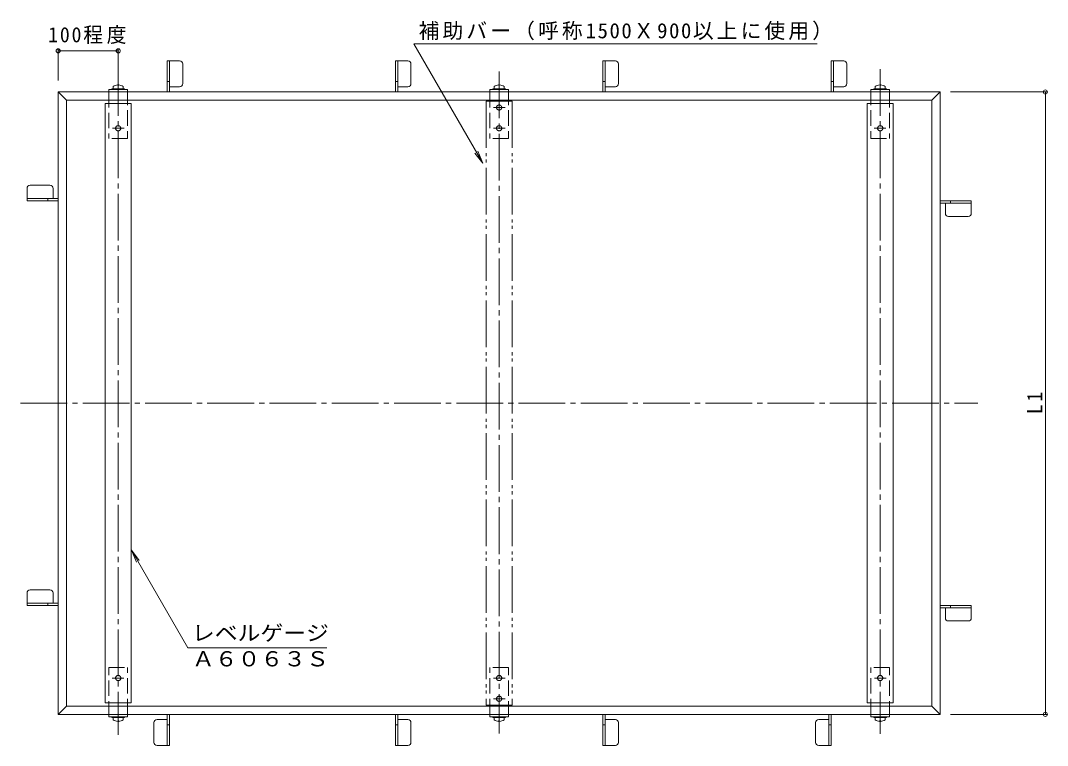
# Model space of a CAD drawing. Units: millimetres on the paper, enlarged 2 times, with parts at other scales. Extents: x -378 to 376, y -271 to 254.
# Drawn here: x -353.9 to 42, y -38.2 to 241.4 of the extents above; entities that cross this region are included whole.
import ezdxf
from ezdxf.enums import TextEntityAlignment as Align

# ---------------------------------------------------------------- set-up
doc = ezdxf.new("R2010")
doc.units = ezdxf.units.MM
doc.header["$LTSCALE"] = 2
doc.header["$PDMODE"] = 32
doc.header["$PDSIZE"] = 1.6
for name, pattern in [('CHAIN2', [12, 9, -1, 1, -1]), ('DASHED3', [4, 3, -1]), ('DOUBLE_CHAIN1', [8.8, 5, -1, 0.6, -0.6, 0.6, -1]), ('DOUBLE_CHAIN2', [12.8, 9, -1, 0.6, -0.6, 0.6, -1])]:
    doc.linetypes.add(name, pattern=pattern)
for name, color, linetype, lineweight in [('5-1', 2, 'Continuous', 9), ('5-4', 7, 'Continuous', 9), ('5-5', 4, 'Continuous', 9)]:
    doc.layers.add(name, color=color, linetype=linetype, lineweight=lineweight)
doc.styles.add('ＭＳ ゴシック', font='')
doc.styles.get('ＭＳ ゴシック').set_extended_font_data('MS Gothic')

msp = doc.modelspace()

# ---------------------------------------------------------------- linework, layer by layer
at = {"layer": '5-1'}
for p, q in [((-297.384, 213.843), (-297.384, 225.843)), ((-297.384, 225.843), (-292.584, 225.843)), ((-296.464, 225.843), (-296.464, 213.843)), ((-209.384, 225.843), (-204.584, 225.843)), ((-209.384, 213.843), (-209.384, 225.843)), ((-208.464, 225.843), (-208.464, 213.843)), ((-129.384, 225.843), (-124.584, 225.843)), ((-129.384, 213.843), (-129.384, 225.843)), ((-128.464, 225.843), (-128.464, 213.843)), ((-41.384, 225.843), (-36.584, 225.843)), ((-41.384, 213.843), (-41.384, 225.843)), ((-40.464, 225.843), (-40.464, 213.843)), ((-291.384, 224.643), (-291.384, 217.043)), ((-203.384, 224.643), (-203.384, 217.043)), ((-123.384, 224.643), (-123.384, 217.043)), ((-35.384, 224.643), (-35.384, 217.043)), ((-297.384, 217.843), (-296.464, 217.843)), ((-209.384, 217.843), (-208.464, 217.843)), ((-129.384, 217.843), (-128.464, 217.843)), ((-41.384, 217.843), (-40.464, 217.843)), ((-339.384, 213.843), (0.616, 213.843)), ((-339.384, 213.843), (-336.184, 210.643)), ((-339.384, -26.157), (-339.384, 213.843)), ((-312.667, 214.763), (-319.867, 214.763)), ((-319.867, 214.763), (-319.867, 213.843)), ((-313.867, 215.083), (-318.667, 215.083)), ((-318.667, 215.083), (-318.667, 214.763)), ((-318.167, 215.938), (-318.167, 215.083)), ((-316.57, 215.083), (-316.016, 214.763)), ((-316.465, 216.557), (-316.465, 216.396)), ((-316.465, 216.396), (-316.069, 216.396)), ((-316.366, 215.083), (-315.812, 214.763)), ((-316.069, 216.557), (-316.069, 216.396)), ((-314.367, 215.938), (-314.367, 215.083)), ((-313.867, 215.083), (-313.867, 214.763)), ((-292.584, 215.843), (-296.464, 215.843)), ((-204.584, 215.843), (-208.464, 215.843)), ((-165.803, 214.763), (-173.003, 214.763)), ((-173.003, 214.763), (-173.003, 213.843)), ((-167.003, 215.083), (-171.803, 215.083)), ((-171.803, 215.083), (-171.803, 214.763)), ((-171.303, 215.938), (-171.303, 215.083)), ((-169.706, 215.083), (-169.152, 214.763)), ((-169.601, 216.557), (-169.601, 216.396)), ((-169.601, 216.396), (-169.204, 216.396)), ((-169.502, 215.083), (-168.947, 214.763)), ((-169.204, 216.557), (-169.204, 216.396)), ((-167.503, 215.938), (-167.503, 215.083)), ((-167.003, 215.083), (-167.003, 214.763)), ((-124.584, 215.843), (-128.464, 215.843)), ((-36.584, 215.843), (-40.464, 215.843)), ((-26.1, 214.763), (-18.9, 214.763)), ((-24.9, 215.083), (-20.1, 215.083)), ((-24.9, 215.083), (-24.9, 214.763)), ((-24.4, 215.938), (-24.4, 215.083)), ((-22.401, 215.083), (-22.956, 214.763)), ((-22.197, 215.083), (-22.751, 214.763)), ((-22.699, 216.557), (-22.699, 216.396)), ((-22.302, 216.396), (-22.699, 216.396)), ((-22.302, 216.557), (-22.302, 216.396)), ((-20.6, 215.938), (-20.6, 215.083)), ((-20.1, 215.083), (-20.1, 214.763)), ((-18.9, 214.763), (-18.9, 213.843)), ((0.616, 213.843), (-2.584, 210.643)), ((0.616, 213.843), (0.616, -26.157)), ((-336.184, 210.643), (-2.584, 210.643)), ((-336.184, -22.957), (-336.184, 210.643)), ((-2.584, 210.643), (-2.584, -22.957)), ((-321.248, -21.757), (-321.248, 209.443)), ((-17.519, -21.757), (-17.519, 209.443)), ((-351.384, 171.843), (-351.384, 176.643)), ((-350.184, 177.843), (-342.584, 177.843)), ((-341.384, 176.643), (-341.384, 172.763)), ((-351.384, 172.763), (-339.384, 172.763)), ((-339.384, 171.843), (-351.384, 171.843)), ((-343.384, 171.843), (-343.384, 172.763)), ((12.616, 170.923), (0.616, 170.923)), ((2.616, 167.043), (2.616, 170.923)), ((4.616, 171.843), (4.616, 170.923)), ((11.416, 165.843), (3.816, 165.843)), ((-351.379, 20.653), (-351.379, 15.843)), ((-350.184, 21.843), (-342.584, 21.843)), ((-341.384, 20.643), (-341.384, 16.763)), ((-351.384, 16.763), (-339.384, 16.763)), ((-339.384, 15.843), (-351.379, 15.843)), ((-343.384, 15.843), (-343.384, 16.763)), ((0.616, 15.843), (12.616, 15.843)), ((4.616, 15.843), (4.616, 14.923)), ((12.616, 15.843), (12.616, 11.043)), ((12.616, 14.923), (0.616, 14.923)), ((2.616, 11.043), (2.616, 14.923)), ((11.416, 9.843), (3.816, 9.843)), ((-336.184, -22.957), (-339.384, -26.157)), ((-2.584, -22.957), (-336.184, -22.957)), ((-2.584, -22.957), (0.616, -26.157)), ((0.616, -26.157), (-339.384, -26.157)), ((-319.848, -27.077), (-312.648, -27.077)), ((-318.648, -27.397), (-318.648, -27.077)), ((-318.648, -27.397), (-313.848, -27.397)), ((-318.148, -28.252), (-318.148, -27.397)), ((-316.149, -27.397), (-316.703, -27.077)), ((-315.945, -27.397), (-316.499, -27.077)), ((-314.348, -28.252), (-314.348, -27.397)), ((-313.848, -27.397), (-313.848, -27.077)), ((-312.648, -27.077), (-312.648, -26.157)), ((-297.384, -38.157), (-297.384, -26.157)), ((-296.464, -26.157), (-296.464, -38.157)), ((-209.384, -26.157), (-209.384, -38.157)), ((-208.464, -38.157), (-208.464, -26.157)), ((-173.003, -27.077), (-173.003, -26.157)), ((-165.803, -27.077), (-173.003, -27.077)), ((-171.803, -27.397), (-171.803, -27.077)), ((-167.003, -27.397), (-171.803, -27.397)), ((-171.303, -28.252), (-171.303, -27.397)), ((-169.706, -27.397), (-169.152, -27.077)), ((-169.502, -27.397), (-168.947, -27.077)), ((-167.503, -28.252), (-167.503, -27.397)), ((-167.003, -27.397), (-167.003, -27.077)), ((-129.384, -26.157), (-129.384, -38.157)), ((-128.464, -38.157), (-128.464, -26.157)), ((-42.304, -38.157), (-42.304, -26.157)), ((-41.384, -26.157), (-41.384, -38.157)), ((-26.119, -27.077), (-26.119, -26.157)), ((-18.919, -27.077), (-26.119, -27.077)), ((-24.919, -27.397), (-24.919, -27.077)), ((-20.119, -27.397), (-24.919, -27.397)), ((-24.419, -28.252), (-24.419, -27.397)), ((-22.822, -27.397), (-22.268, -27.077)), ((-22.618, -27.397), (-22.064, -27.077)), ((-20.619, -28.252), (-20.619, -27.397)), ((-20.119, -27.397), (-20.119, -27.077)), ((-316.446, -28.871), (-316.446, -28.71)), ((-316.05, -28.71), (-316.446, -28.71)), ((-316.05, -28.871), (-316.05, -28.71)), ((-302.464, -36.957), (-302.464, -29.357)), ((-301.264, -28.157), (-297.384, -28.157)), ((-296.464, -30.157), (-297.384, -30.157)), ((-209.384, -30.157), (-208.464, -30.157)), ((-204.584, -28.157), (-208.464, -28.157)), ((-203.384, -36.957), (-203.384, -29.357)), ((-169.601, -28.71), (-169.204, -28.71)), ((-169.601, -28.871), (-169.601, -28.71)), ((-169.204, -28.871), (-169.204, -28.71)), ((-129.384, -30.157), (-128.464, -30.157)), ((-124.584, -28.157), (-128.464, -28.157)), ((-123.384, -36.957), (-123.384, -29.357)), ((-47.384, -36.957), (-47.384, -29.357)), ((-46.184, -28.157), (-42.304, -28.157)), ((-41.384, -30.157), (-42.304, -30.157)), ((-22.717, -28.71), (-22.321, -28.71)), ((-22.717, -28.871), (-22.717, -28.71)), ((-22.321, -28.871), (-22.321, -28.71)), ((-296.464, -38.157), (-301.264, -38.157)), ((-209.384, -38.157), (-204.584, -38.157)), ((-129.384, -38.157), (-124.584, -38.157)), ((-41.384, -38.157), (-46.184, -38.157))]:
    msp.add_line(p, q, dxfattribs=at)
at = {"layer": '5-1', "color": 6, "linetype": 'CHAIN2'}
for p, q in [((-316.248, 222.579), (-316.248, -34.118)), ((-22.519, 222.579), (-22.519, -33.718))]:
    msp.add_line(p, q, dxfattribs=at)
at = {"layer": '5-1', "linetype": 'CHAIN2'}
for p, q in [((-169.384, 221.67), (-169.384, -33.521)), ((-353.899, 93.843), (15.132, 93.843))]:
    msp.add_line(p, q, dxfattribs=at)
at = {"layer": '5-1', "linetype": 'DASHED3'}
for p, q in [((-319.867, 213.843), (-319.867, 195.843)), ((-312.667, 214.763), (-312.667, 195.843)), ((-173.003, 213.843), (-173.003, 195.843)), ((-165.803, 214.763), (-165.803, 195.843)), ((-26.1, 214.763), (-26.1, 195.843)), ((-18.9, 213.843), (-18.9, 195.843)), ((-312.667, 195.843), (-319.867, 195.843)), ((-165.803, 195.843), (-173.003, 195.843)), ((-26.1, 195.843), (-18.9, 195.843)), ((-319.848, -8.157), (-312.648, -8.157)), ((-319.848, -27.077), (-319.848, -8.157)), ((-312.648, -26.157), (-312.648, -8.157)), ((-173.003, -26.157), (-173.003, -8.157)), ((-165.803, -8.157), (-173.003, -8.157)), ((-165.803, -27.077), (-165.803, -8.157)), ((-26.119, -26.157), (-26.119, -8.157)), ((-18.919, -8.157), (-26.119, -8.157)), ((-18.919, -27.077), (-18.919, -8.157))]:
    msp.add_line(p, q, dxfattribs=at)
at = {"layer": '5-1', "linetype": 'DOUBLE_CHAIN2'}
for p, q in [((-174.384, 210.243), (-164.384, 210.243)), ((-174.384, 210.243), (-174.384, -22.557)), ((-164.384, 210.243), (-164.384, -22.557)), ((-164.384, -22.557), (-174.384, -22.557))]:
    msp.add_line(p, q, dxfattribs=at)
at = {"layer": '5-1', "color": 5, "linetype": 'DOUBLE_CHAIN1'}
for p, q in [((-167.088, 207.843), (-171.568, 207.843)), ((-313.952, 199.843), (-318.432, 199.843)), ((-167.088, 199.843), (-171.568, 199.843)), ((-24.815, 199.843), (-20.335, 199.843)), ((-318.563, -12.157), (-314.083, -12.157)), ((-167.088, -12.157), (-171.568, -12.157)), ((-20.205, -12.157), (-24.684, -12.157)), ((-167.088, -20.157), (-171.568, -20.157))]:
    msp.add_line(p, q, dxfattribs=at)
at = {"layer": '5-1'}
for points in [[(-321.248, -21.757), (-311.248, -21.757), (-311.248, 209.443), (-321.248, 209.443)], [(-17.519, -21.757), (-27.519, -21.757), (-27.519, 209.443), (-17.519, 209.443)], [(0.616, 171.843), (12.616, 171.843), (12.616, 167.043)]]:
    msp.add_lwpolyline(points, dxfattribs=at)
at = {"layer": '5-1', "color": 5, "linetype": 'DOUBLE_CHAIN1'}
for centre in [(-169.403, 207.843), (-316.267, 199.843), (-169.403, 199.843), (-22.5, 199.843), (-316.248, -12.157), (-169.403, -12.157), (-22.519, -12.157), (-169.403, -20.157)]:
    msp.add_circle(centre, 1, dxfattribs=at)
at = {"layer": '5-1'}
for centre, radius, start, end in [((-292.584, 224.643), 1.2, 0, 90), ((-204.584, 224.643), 1.2, 0, 90), ((-124.584, 224.643), 1.2, 0, 90), ((-36.584, 224.643), 1.2, 0, 90), ((-316.267, 213.363), 3.2, 93.55199, 126.4236), ((-316.267, 213.363), 3.2, 53.5764, 86.44801), ((-292.584, 217.043), 1.2, 270, 0), ((-204.584, 217.043), 1.2, 270, 0), ((-169.403, 213.363), 3.2, 93.55199, 126.4236), ((-169.403, 213.363), 3.2, 53.5764, 86.44801), ((-124.584, 217.043), 1.2, 270, 0), ((-36.584, 217.043), 1.2, 270, 0), ((-22.5, 213.363), 3.2, 93.55199, 126.4236), ((-22.5, 213.363), 3.2, 53.5764, 86.44801), ((-350.184, 176.643), 1.2, 90, 180), ((-342.584, 176.643), 1.2, 0, 90), ((3.816, 167.043), 1.2, 180, 270), ((11.416, 167.043), 1.2, 270, 0), ((-350.184, 20.643), 1.2, 90, 179.86395), ((-342.584, 20.643), 1.2, 0, 90), ((3.816, 11.043), 1.2, 180, 270), ((11.416, 11.043), 1.2, 270, 0), ((-316.248, -25.677), 3.2, 233.5764, 266.44801), ((-316.248, -25.677), 3.2, 273.55199, 306.4236), ((-301.264, -29.357), 1.2, 90, 180), ((-204.584, -29.357), 1.2, 0, 90), ((-169.403, -25.677), 3.2, 233.5764, 266.44801), ((-169.403, -25.677), 3.2, 273.55199, 306.4236), ((-124.584, -29.357), 1.2, 0, 90), ((-46.184, -29.357), 1.2, 90, 180), ((-22.519, -25.677), 3.2, 233.5764, 266.44801), ((-22.519, -25.677), 3.2, 273.55199, 306.4236), ((-301.264, -36.957), 1.2, 180, 270), ((-204.584, -36.957), 1.2, 270, 0), ((-124.584, -36.957), 1.2, 270, 0), ((-46.184, -36.957), 1.2, 180, 270)]:
    msp.add_arc(centre, radius, start, end, dxfattribs=at)
at = {"layer": '5-4', "color": 4}
for p, q in [((-339.384, 230.288), (-339.384, 218.222)), ((-339.384, 229.688), (-316.248, 229.688)), ((-316.248, 230.288), (-316.248, 218.222)), ((-175.681, 186.329), (-202.292, 232.42)), ((-202.292, 232.42), (-46.863, 232.42)), ((-175.681, 186.329), (-178.725, 190.295)), ((-175.681, 186.329), (-177.595, 190.948))]:
    msp.add_line(p, q, dxfattribs=at)
at = {"layer": '5-4'}
for p, q in [((41.778, 213.843), (4.616, 213.843)), ((41.178, -26.157), (41.178, 213.843)), ((41.778, -26.157), (4.616, -26.157))]:
    msp.add_line(p, q, dxfattribs=at)
for p in [(-339.384, 229.688), (-316.248, 229.688), (41.178, 213.843), (41.178, -26.157)]:
    msp.add_point(p, dxfattribs=at)
at = {"layer": '5-5'}
for p, q in [((-311.163, 37.149), (-289.456, -0.449)), ((-311.163, 37.149), (-308.119, 33.183)), ((-311.163, 37.149), (-309.25, 32.53)), ((-289.456, -0.449), (-235.824, -0.449))]:
    msp.add_line(p, q, dxfattribs=at)

# ---------------------------------------------------------------- texts
at = {"layer": '5-4', "color": 2, "insert": (-343.242, 232.328), "char_height": 5.865, "attachment_point": 7, "style": 'ＭＳ ゴシック'}
msp.add_mtext('\\T1.19;\\W0.95;100程度', dxfattribs=at)
at = {"layer": '5-4', "color": 2, "insert": (39.978, 89.593), "char_height": 5.865, "attachment_point": 7, "rotation": 90, "style": 'ＭＳ ゴシック'}
msp.add_mtext('\\T1.27;\\W0.95;L1', dxfattribs=at)
at = {"layer": '5-5', "color": 2, "style": 'ＭＳ ゴシック', "width": 1.1}
for s, p in [('レベルゲージ', (-287.83, 0.528)), ('Ａ６０６３Ｓ', (-287.83, -9.426))]:
    msp.add_text(s, height=5.865, dxfattribs=at).set_placement(p, align=Align.BOTTOM_LEFT)
at = {"layer": '5-5', "color": 2, "insert": (-200.434, 233.762), "char_height": 5.865, "attachment_point": 7, "style": 'ＭＳ ゴシック'}
msp.add_mtext('\\T1.15;補助バー（呼称1500Ｘ900以上に使用）', dxfattribs=at)

doc.saveas('drawing.dxf')
